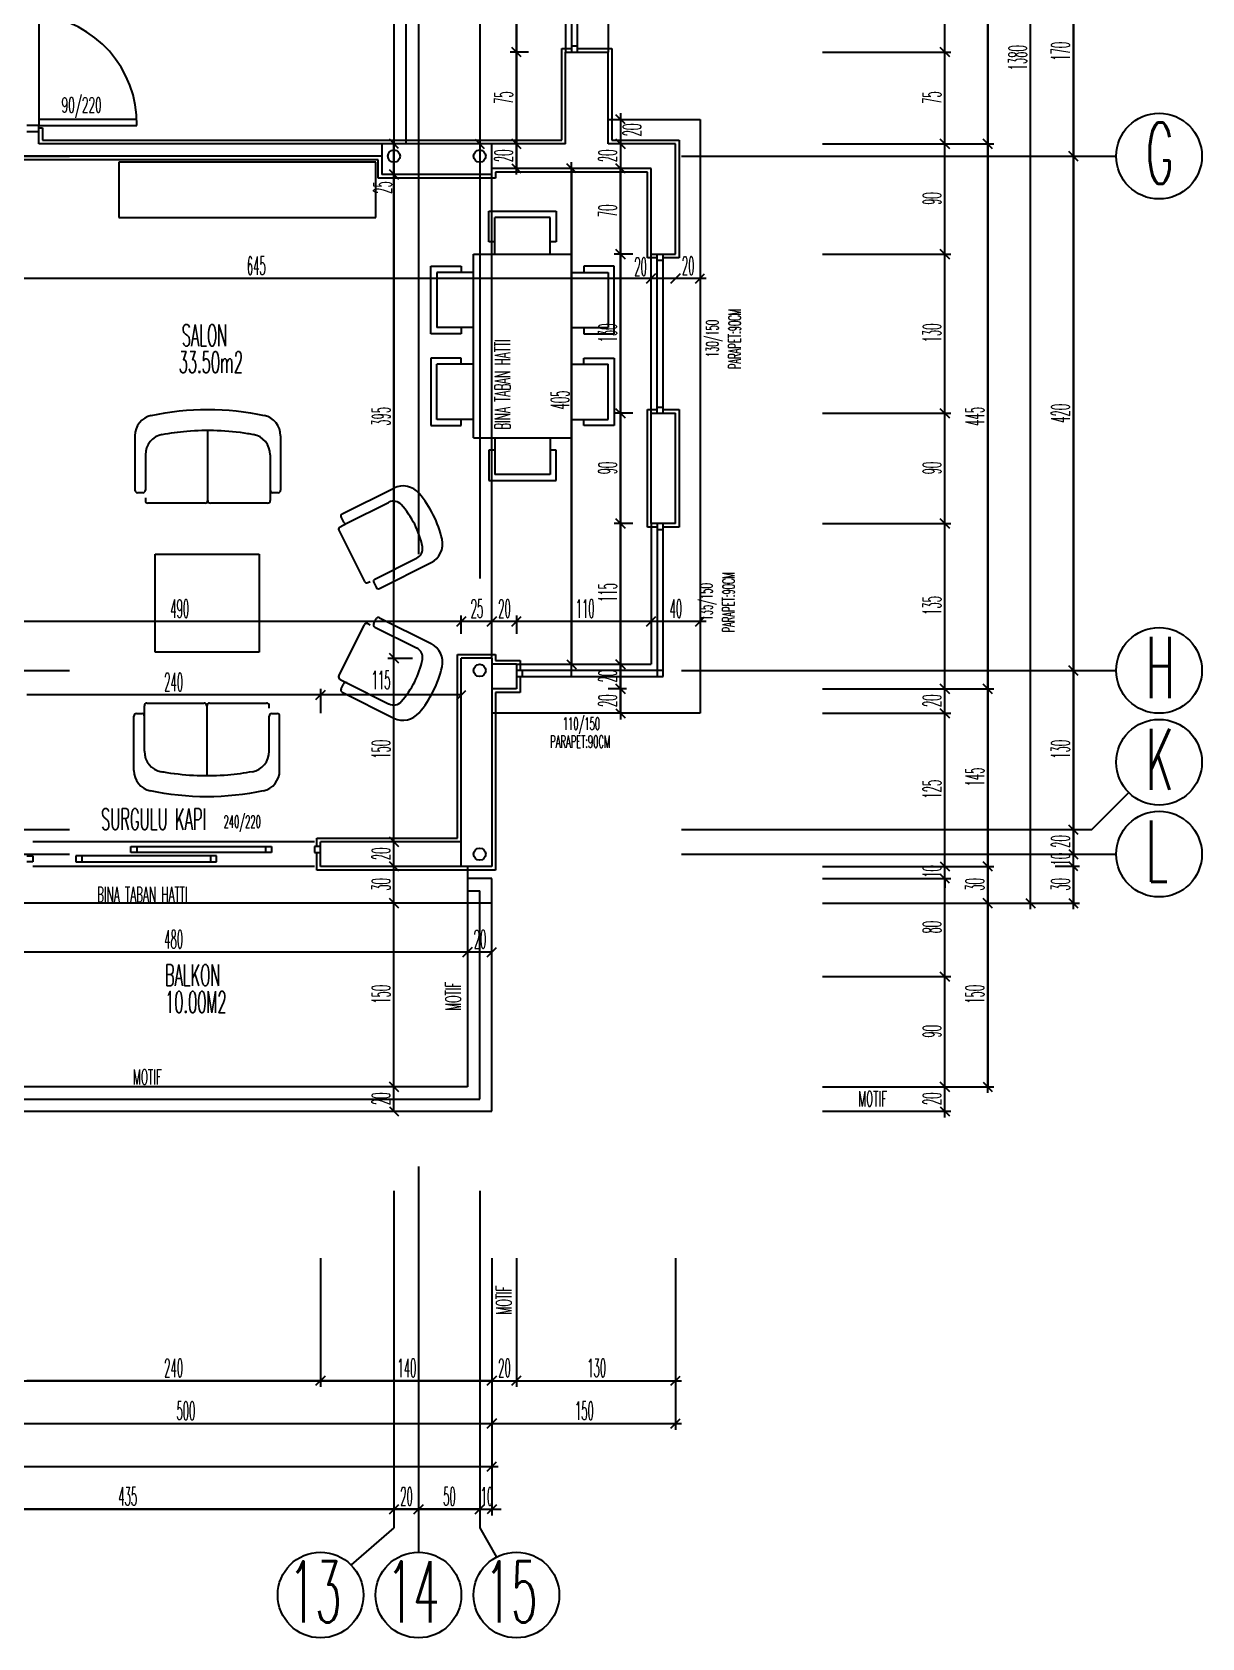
# Model space of a CAD drawing. Extents: x 78 to 306, y -397 to 18.
# Drawn here: x 272.816 to 273.0071, y -396.8536 to -396.5913 of the extents above; entities that cross this region are included whole.
import ezdxf

# ---------------------------------------------------------------- set-up
doc = ezdxf.new("R2010")
doc.units = 0
doc.header["$LTSCALE"] = 0.5
doc.header["$MEASUREMENT"] = 0
doc.linetypes.add('DASHDOT2', pattern=[0.5, 0.25, -0.125, 0, -0.125])
doc.linetypes.add('DOT2', pattern=[0.125, 0, -0.125])
doc.layers.get('0').update_dxf_attribs({"linetype": 'CONTINUOUS'})
for name, color, linetype in [('AKS', 5, 'DASHDOT2'), ('ASHADE', 7, 'CONTINUOUS'), ('DUVAR', 6, 'CONTINUOUS'), ('IZDUSUM', 2, 'DOT2'), ('KAPI', 1, 'CONTINUOUS'), ('KOLON', 4, 'CONTINUOUS'), ('MERDIVEN', 3, 'CONTINUOUS'), ('OLCU', 31, 'CONTINUOUS'), ('SIVA', 7, 'CONTINUOUS'), ('TEFRIS', 11, 'CONTINUOUS')]:
    doc.layers.add(name, color=color, linetype=linetype)
doc.styles.add('ICMEKAN', font='romans.shx', dxfattribs={"width": 0.55, "height": 0.2})
doc.styles.add('OLCU', font='romans.shx', dxfattribs={"width": 0.6, "height": 0.125})
doc.styles.add('OLCUIC', font='ROMANS.SHX', dxfattribs={"width": 0.4, "height": 0.15})

msp = doc.modelspace()

# ---------------------------------------------------------------- linework, layer by layer
at = {"color": 0, "linetype": 'ByBlock'}
for p, q in [((272.895893941935, -396.5953098737721), (272.894393941935, -396.5938098737721)), ((272.894393941935, -396.5938098737721), (272.895893941935, -396.5953098737721)), ((272.964393941935, -396.5938098737721), (272.965893941935, -396.5953098737721)), ((272.965893941935, -396.5953098737721), (272.964393941935, -396.5938098737721)), ((272.912893941935, -396.6063098737721), (272.911393941935, -396.6048098737721)), ((272.875893941935, -396.6103098737721), (272.874393941935, -396.6088098737721)), ((272.888393941935, -396.6088098737721), (272.889893941935, -396.6103098737721)), ((272.895893941935, -396.6103098737721), (272.894393941935, -396.6088098737721)), ((272.894393941935, -396.6088098737721), (272.895893941935, -396.6103098737721)), ((272.912893941935, -396.6103098737721), (272.911393941935, -396.6088098737721)), ((272.911393941935, -396.6088098737721), (272.912893941935, -396.6103098737721)), ((272.964393941935, -396.6088098737721), (272.965893941935, -396.6103098737721)), ((272.965893941935, -396.6103098737721), (272.964393941935, -396.6088098737721)), ((272.9728939419353, -396.6103098737721), (272.9713939419353, -396.6088098737721)), ((272.9713939419353, -396.6088098737721), (272.9728939419353, -396.6103098737721)), ((272.894393941935, -396.6128098737721), (272.895893941935, -396.6143098737721)), ((272.904893941935, -396.6143098737721), (272.903393941935, -396.6128098737721)), ((272.912893941935, -396.6143098737721), (272.911393941935, -396.6128098737721)), ((272.911393941935, -396.6128098737721), (272.912893941935, -396.6143098737721)), ((272.9868939419353, -396.6123098737721), (272.9853939419353, -396.6108098737721)), ((272.9853939419353, -396.6108098737721), (272.9868939419353, -396.6123098737721)), ((272.874393941935, -396.6138098737721), (272.875893941935, -396.6153098737721)), ((272.875893941935, -396.6153098737721), (272.874393941935, -396.6138098737721)), ((272.911393941935, -396.6268098737721), (272.912893941935, -396.6283098737721)), ((272.912893941935, -396.6283098737721), (272.911393941935, -396.6268098737721)), ((272.964393941935, -396.6268098737721), (272.965893941935, -396.6283098737721)), ((272.965893941935, -396.6283098737721), (272.964393941935, -396.6268098737721)), ((272.916393941935, -396.6323098737721), (272.917893941935, -396.6308098737721)), ((272.917893941935, -396.6308098737721), (272.916393941935, -396.6323098737721)), ((272.920393941935, -396.6323098737721), (272.921893941935, -396.6308098737721)), ((272.921893941935, -396.6308098737721), (272.920393941935, -396.6323098737721)), ((272.924393941935, -396.6323098737721), (272.925893941935, -396.6308098737721)), ((272.911393941935, -396.6528098737721), (272.912893941935, -396.6543098737721)), ((272.912893941935, -396.6543098737721), (272.911393941935, -396.6528098737721)), ((272.964393941935, -396.6528098737721), (272.965893941935, -396.6543098737721)), ((272.965893941935, -396.6543098737721), (272.964393941935, -396.6528098737721)), ((272.911393941935, -396.6708098737721), (272.912893941935, -396.6723098737721)), ((272.912893941935, -396.6723098737721), (272.911393941935, -396.6708098737721)), ((272.964393941935, -396.6708098737721), (272.965893941935, -396.6723098737721)), ((272.965893941935, -396.6723098737721), (272.964393941935, -396.6708098737721)), ((272.885393941935, -396.6883098737721), (272.886893941935, -396.6868098737721)), ((272.886893941935, -396.6868098737721), (272.885393941935, -396.6883098737721)), ((272.890393941935, -396.6883098737721), (272.891893941935, -396.6868098737721)), ((272.891893941935, -396.6868098737721), (272.890393941935, -396.6883098737721)), ((272.894393941935, -396.6883098737721), (272.895893941935, -396.6868098737721)), ((272.895893941935, -396.6868098737721), (272.894393941935, -396.6883098737721)), ((272.916393941935, -396.6883098737721), (272.917893941935, -396.6868098737721)), ((272.917893941935, -396.6868098737721), (272.916393941935, -396.6883098737721)), ((272.924393941935, -396.6883098737721), (272.925893941935, -396.6868098737721)), ((272.874393941935, -396.6928098737721), (272.875893941935, -396.6943098737721)), ((272.875893941935, -396.6943098737721), (272.874393941935, -396.6928098737721)), ((272.903393941935, -396.6938098737721), (272.904893941935, -396.6953098737721)), ((272.911393941935, -396.6938098737721), (272.912893941935, -396.6953098737721)), ((272.912893941935, -396.6953098737721), (272.911393941935, -396.6938098737721)), ((272.9868939419353, -396.6963098737721), (272.9853939419353, -396.6948098737721)), ((272.9853939419353, -396.6948098737721), (272.9868939419353, -396.6963098737721)), ((272.862393941935, -396.7003098737721), (272.863893941935, -396.6988098737721)), ((272.863893941935, -396.6988098737721), (272.862393941935, -396.7003098737721)), ((272.885393941935, -396.7003098737721), (272.886893941935, -396.6988098737721)), ((272.911393941935, -396.6978098737721), (272.912893941935, -396.6993098737721)), ((272.912893941935, -396.6993098737721), (272.911393941935, -396.6978098737721)), ((272.964393941935, -396.6978098737721), (272.965893941935, -396.6993098737721)), ((272.965893941935, -396.6993098737721), (272.964393941935, -396.6978098737721)), ((272.9728939419353, -396.6993098737721), (272.9713939419353, -396.6978098737721)), ((272.9713939419353, -396.6978098737721), (272.9728939419353, -396.6993098737721)), ((272.911393941935, -396.7018098737721), (272.912893941935, -396.7033098737721)), ((272.964393941935, -396.7018098737721), (272.965893941935, -396.7033098737721)), ((272.965893941935, -396.7033098737721), (272.964393941935, -396.7018098737721)), ((272.9868939419353, -396.7223098737721), (272.9853939419353, -396.7208098737721)), ((272.9853939419353, -396.7208098737721), (272.9868939419353, -396.7223098737721)), ((272.874393941935, -396.7228098737721), (272.875893941935, -396.7243098737721)), ((272.875893941935, -396.7243098737721), (272.874393941935, -396.7228098737721)), ((272.9853939419353, -396.7248098737721), (272.9868939419353, -396.7263098737721)), ((272.9853939419353, -396.7248098737721), (272.9868939419353, -396.7263098737721)), ((272.874393941935, -396.7268098737721), (272.875893941935, -396.7283098737721)), ((272.875893941935, -396.7283098737721), (272.874393941935, -396.7268098737721)), ((272.964393941935, -396.7268098737721), (272.965893941935, -396.7283098737721)), ((272.9643939419346, -396.7268098737721), (272.9658939419346, -396.7283098737721)), ((272.9728939419353, -396.7283098737721), (272.9713939419353, -396.7268098737721)), ((272.9713939419353, -396.7268098737721), (272.9728939419353, -396.7283098737721)), ((272.9868939419353, -396.7283098737721), (272.9853939419353, -396.7268098737721)), ((272.9868939419353, -396.7283098737721), (272.9853939419353, -396.7268098737721)), ((272.9658939419346, -396.7303098737721), (272.9643939419346, -396.7288098737721)), ((272.9658939419346, -396.7303098737721), (272.9643939419346, -396.7288098737721)), ((272.874393941935, -396.7328098737721), (272.875893941935, -396.7343098737721)), ((272.875893941935, -396.7343098737721), (272.874393941935, -396.7328098737721)), ((272.9728939419353, -396.7343098737721), (272.9713939419353, -396.7328098737721)), ((272.9713939419353, -396.7328098737721), (272.9728939419353, -396.7343098737721)), ((272.9783939419346, -396.7328098737721), (272.9798939419346, -396.7343098737721)), ((272.9853939419353, -396.7328098737721), (272.9868939419353, -396.7343098737721)), ((272.886393941935, -396.7423098737721), (272.887893941935, -396.7408098737721)), ((272.887893941935, -396.7408098737721), (272.886393941935, -396.7423098737721)), ((272.890393941935, -396.7423098737721), (272.891893941935, -396.7408098737721)), ((272.9643939419346, -396.7448098737721), (272.9658939419346, -396.7463098737721)), ((272.9658939419346, -396.7463098737721), (272.9643939419346, -396.7448098737721)), ((272.874393941935, -396.7628098737721), (272.875893941935, -396.7643098737721)), ((272.875893941935, -396.7643098737721), (272.874393941935, -396.7628098737721)), ((272.9643939419346, -396.7628098737721), (272.9658939419346, -396.7643098737721)), ((272.9658939419346, -396.7643098737721), (272.9643939419346, -396.7628098737721)), ((272.9713939419353, -396.7628098737721), (272.9728939419353, -396.7643098737721)), ((272.874393941935, -396.7668098737721), (272.875893941935, -396.7683098737721)), ((272.9643939419346, -396.7668098737721), (272.9658939419346, -396.7683098737721)), ((272.862393941935, -396.8123098737721), (272.863893941935, -396.8108098737721)), ((272.863893941935, -396.8108098737721), (272.862393941935, -396.8123098737721)), ((272.890393941935, -396.8123098737721), (272.891893941935, -396.8108098737721)), ((272.8918939419353, -396.8108098737721), (272.8903939419353, -396.8123098737721)), ((272.8958939419353, -396.8108098737721), (272.8943939419353, -396.8123098737721)), ((272.8943939419353, -396.8123098737721), (272.8958939419353, -396.8108098737721)), ((272.9203939419353, -396.8123098737721), (272.9218939419353, -396.8108098737721)), ((272.8918939419353, -396.8178098737721), (272.8903939419353, -396.8193098737721)), ((272.8903939419353, -396.8193098737721), (272.8918939419353, -396.8178098737721)), ((272.9203939419345, -396.8193098737721), (272.9218939419346, -396.8178098737721)), ((272.8903939419353, -396.8263098737721), (272.8918939419353, -396.8248098737721)), ((272.8743939419354, -396.8333098737721), (272.8758939419353, -396.8318098737721)), ((272.8758939419353, -396.8318098737721), (272.8743939419354, -396.8333098737721)), ((272.8783939419353, -396.8333098737721), (272.8798939419353, -396.8318098737721)), ((272.8798939419353, -396.8318098737721), (272.8783939419353, -396.8333098737721)), ((272.8883939419353, -396.8333098737721), (272.8898939419353, -396.8318098737721)), ((272.8883939419353, -396.8333098737721), (272.8898939419353, -396.8318098737721)), ((272.8918939419353, -396.8318098737721), (272.8903939419353, -396.8333098737721))]:
    msp.add_line(p, q, dxfattribs=at)
at = {"layer": 'AKS'}
for p, q in [((272.8791439419353, -396.3515598737721), (272.8791439419353, -396.8395598737721)), ((272.8751439419353, -396.3555598737721), (272.8751439419353, -396.8355598737721)), ((272.8891439419353, -396.3555598737721), (272.8891439419353, -396.8355598737721)), ((272.6971439419353, -396.6115598737721), (272.9931439419346, -396.6115598737721)), ((272.6971439419353, -396.6955598737721), (272.9931439419346, -396.6955598737721)), ((272.9891439419353, -396.7215598737721), (272.995194194467, -396.7155096212404)), ((272.6971439419353, -396.7215598737721), (272.9891439419353, -396.7215598737721)), ((272.6971439419353, -396.7255598737721), (272.9931439419346, -396.7255598737721)), ((272.8751439419353, -396.8355598737721), (272.8681364952977, -396.8416533056309)), ((272.8891439419353, -396.8355598737721), (272.8918885354979, -396.8403629125065))]:
    msp.add_line(p, q, dxfattribs=at)
at = {"layer": 'ASHADE'}
for centre in [(272.8751439419351, -396.6115598737721), (272.8891439419353, -396.6115598737721), (272.8891439419353, -396.6955598737721), (272.8891439419353, -396.7255598737721)]:
    msp.add_circle(centre, 0.0009999999999999432, dxfattribs=at)
at = {"layer": 'DUVAR'}
for p, q in [((272.9031439419345, -396.6095598737757), (272.9031439419342, -396.5945598737757)), ((272.9031439419329, -396.5945598737757), (272.910143941934, -396.5945598737757)), ((272.910143941934, -396.6095598737757), (272.910143941934, -396.5945598737757)), ((272.8151439419353, -396.6075598737754), (272.8171439419352, -396.6075598737759)), ((272.8171439419352, -396.6095598737759), (272.8171439419352, -396.6075598737759)), ((272.8731439419353, -396.6095598737758), (272.8171439419352, -396.6095598737759)), ((272.9031439419345, -396.6095598737757), (272.8911439419347, -396.6095598737757)), ((272.921143941934, -396.6095598737757), (272.910143941934, -396.6095598737757)), ((272.921143941934, -396.627559873776), (272.921143941934, -396.6095598737757)), ((272.921143941934, -396.627559873776), (272.921143941934, -396.6095598737757)), ((272.8731439419353, -396.611559873776), (272.8001439419353, -396.6115598737758)), ((272.9171439419339, -396.6135598737761), (272.8911439419347, -396.6135598737761)), ((272.9171439419345, -396.627559873776), (272.9171439419339, -396.6135598737761)), ((272.9171439419345, -396.627559873776), (272.9171439419339, -396.6135598737761)), ((272.9171439419364, -396.627559873776), (272.9211439419364, -396.627559873776)), ((272.9171439419364, -396.627559873776), (272.9211439419364, -396.627559873776)), ((272.917143941936, -396.6715598737759), (272.9171439419353, -396.6535598737757)), ((272.9171439419364, -396.6535598737757), (272.9211439419364, -396.6535598737757)), ((272.917143941936, -396.6715598737759), (272.9171439419353, -396.6535598737757)), ((272.9171439419364, -396.6535598737757), (272.9211439419364, -396.6535598737757)), ((272.921143941934, -396.6715598737759), (272.921143941934, -396.6535598737757)), ((272.921143941934, -396.6715598737759), (272.921143941934, -396.6535598737757)), ((272.9211439419358, -396.6715598737759), (272.9171439419364, -396.6715598737759)), ((272.9211439419358, -396.6715598737759), (272.9171439419364, -396.6715598737759)), ((272.8951439419361, -396.6945598737813), (272.8911439419347, -396.6945598737813)), ((272.8951439419361, -396.6945598737813), (272.8951439419361, -396.6985598737809)), ((272.8951439419361, -396.6945598737813), (272.8951439419361, -396.6985598737809)), ((272.8951439419361, -396.6985598737812), (272.8911439419347, -396.6985598737812)), ((272.863143941935, -396.7275598737812), (272.863143941935, -396.7235598737807)), ((272.8861439419383, -396.7235598737808), (272.863143941935, -396.7235598737807)), ((272.8861439419384, -396.7275598737812), (272.863143941935, -396.7275598737812))]:
    msp.add_line(p, q, dxfattribs=at)
at = {"layer": 'IZDUSUM', "ltscale": 0.6}
for p, q in [((272.8771439419345, -396.6095598737721), (272.8771439419349, -396.5545598737721)), ((272.8911439419346, -396.6935598737813), (272.8911439419346, -396.6145598737721)), ((272.8911439419343, -396.7335598737814), (272.7861439419348, -396.7335598737814))]:
    msp.add_line(p, q, dxfattribs=at)
at = {"layer": 'KAPI'}
for p, q in [((272.9031439419338, -396.5645598737757), (272.9031439419338, -396.5945598737757)), ((272.9041439419339, -396.5645598737757), (272.9041439419339, -396.5945598737757)), ((272.9051439419336, -396.5945598737757), (272.9051439419336, -396.5645598737757)), ((272.9101439419338, -396.5645598737757), (272.9101439419338, -396.5945598737757)), ((272.9041439419339, -396.5935598737756), (272.9051439419336, -396.5935598737756)), ((272.8171439419357, -396.6065598737753), (272.8151439419359, -396.6065598737753)), ((272.8331439419358, -396.6055598737752), (272.8171439419357, -396.6055598737752)), ((272.8171439419357, -396.6055598737752), (272.8171439419357, -396.6065598737753)), ((272.8171439419357, -396.6065598737753), (272.8331439419358, -396.6065598737753)), ((272.8171439419357, -396.6075598737751), (272.8171439419357, -396.6065598737753)), ((272.910143941934, -396.6055598737721), (272.925143941935, -396.6055598737721)), ((272.925143941935, -396.6055598737721), (272.925143941935, -396.7025598737721)), ((272.9171439419364, -396.6535598737757), (272.9171439419364, -396.627559873776)), ((272.9171439419364, -396.6535598737757), (272.9171439419364, -396.627559873776)), ((272.9181439419364, -396.6535598737757), (272.9181439419364, -396.627559873776)), ((272.9181439419364, -396.6535598737757), (272.9181439419364, -396.627559873776)), ((272.9181439419364, -396.6285598737761), (272.9191439419365, -396.6285598737761)), ((272.9181439419364, -396.6285598737761), (272.9191439419365, -396.6285598737761)), ((272.9191439419365, -396.6535598737757), (272.9191439419365, -396.627559873776)), ((272.9191439419365, -396.6535598737757), (272.9191439419365, -396.627559873776)), ((272.9181439419364, -396.652559873776), (272.9191439419365, -396.652559873776)), ((272.9181439419364, -396.652559873776), (272.9191439419365, -396.652559873776)), ((272.9171439419364, -396.6715598737756), (272.9171439419367, -396.6945598737813)), ((272.9171439419364, -396.6715598737756), (272.9171439419367, -396.6945598737813)), ((272.9181439419365, -396.6715598737759), (272.9181439419365, -396.6965598737808)), ((272.9181439419365, -396.6715598737759), (272.9181439419365, -396.6965598737808)), ((272.9181439419365, -396.6725598737757), (272.9191439419366, -396.6725598737757)), ((272.9181439419365, -396.6725598737757), (272.9191439419366, -396.6725598737757)), ((272.9191439419366, -396.6965598737808), (272.9191439419366, -396.6715598737759)), ((272.9191439419366, -396.6965598737808), (272.9191439419366, -396.6715598737759)), ((272.8951439419361, -396.6945598737813), (272.9171439419367, -396.6945598737813)), ((272.8951439419361, -396.6945598737813), (272.9171439419367, -396.6945598737813)), ((272.9191439419366, -396.6955598737811), (272.8951439419364, -396.6955598737811)), ((272.9191439419366, -396.6955598737811), (272.8951439419364, -396.6955598737811)), ((272.8951439419364, -396.6965598737808), (272.9191439419366, -396.6965598737808)), ((272.8951439419364, -396.6965598737808), (272.9191439419366, -396.6965598737808)), ((272.8961439419364, -396.6965598737808), (272.8961439419364, -396.6955598737811)), ((272.8961439419364, -396.6965598737808), (272.8961439419364, -396.6955598737811)), ((272.925143941935, -396.7025598737721), (272.891143941935, -396.7025598737721)), ((272.8151439419351, -396.7258098737817), (272.8161439419351, -396.7258098737817)), ((272.862143941935, -396.7235598737813), (272.8161439419351, -396.7235598737813)), ((272.8161439419351, -396.7258098737817), (272.8161439419351, -396.7268098737817)), ((272.823143941935, -396.7258098737817), (272.823143941935, -396.7268098737817)), ((272.8461439419351, -396.7258098737817), (272.823143941935, -396.7258098737817)), ((272.824143941935, -396.7258098737817), (272.824143941935, -396.7268098737817)), ((272.8321439419351, -396.7253098737815), (272.8321439419351, -396.7243098737814)), ((272.8321439419351, -396.7243098737814), (272.8551439419352, -396.7243098737814)), ((272.8551439419352, -396.7253098737815), (272.8321439419351, -396.7253098737815)), ((272.8331439419351, -396.7243098737814), (272.8331439419351, -396.7253098737815)), ((272.845143941935, -396.7258098737817), (272.845143941935, -396.7268098737817)), ((272.8461439419351, -396.7268098737817), (272.8461439419351, -396.7258098737817)), ((272.8541439419351, -396.7243098737814), (272.8541439419351, -396.7253098737815)), ((272.8551439419352, -396.7243098737814), (272.8551439419352, -396.7253098737815)), ((272.863143941935, -396.7243098737814), (272.862143941935, -396.7243098737814)), ((272.862143941935, -396.7243098737814), (272.862143941935, -396.7253098737815)), ((272.862143941935, -396.7253098737815), (272.863143941935, -396.7253098737815)), ((272.8161439419351, -396.7268098737817), (272.8151439419351, -396.7268098737817)), ((272.862143941935, -396.7275598737812), (272.8161439419351, -396.7275598737812)), ((272.823143941935, -396.7268098737817), (272.8461439419351, -396.7268098737817)), ((272.887143941934, -396.7275598737812), (272.887143941934, -396.7635598737864)), ((272.8871439419346, -396.7635598737864), (272.790143941935, -396.7635598737864))]:
    msp.add_line(p, q, dxfattribs=at)
at = {"layer": 'KAPI', "ltscale": 1.4}
msp.add_line((272.817143941935, -396.5885598737721), (272.817143941935, -396.6055598737721), dxfattribs=at)
at = {"layer": 'KAPI'}
msp.add_arc((272.8153323190387, -396.6062813163504), 0.01781380095500225, 359.1040196675771, 84.16305900557327, dxfattribs=at)
at = {"layer": 'KOLON'}
for p, q in [((272.8911439419353, -396.6095598737721), (272.8731439419353, -396.6095598737721)), ((272.8731439419353, -396.6095598737721), (272.8731439419353, -396.6145598737721)), ((272.8911439419353, -396.6145598737721), (272.8911439419353, -396.6095598737721)), ((272.8911439419353, -396.6145598737721), (272.8731439419353, -396.6145598737721)), ((272.8861439419384, -396.7275598737772), (272.8861439419373, -396.6935598737813)), ((272.8911439419353, -396.6935598737772), (272.8861439419353, -396.6935598737772)), ((272.8911439419353, -396.6935598737772), (272.8911439419353, -396.7275598737772)), ((272.8911439419353, -396.7275598737772), (272.8861439419384, -396.7275598737772))]:
    msp.add_line(p, q, dxfattribs=at)
at = {"layer": 'MERDIVEN', "ltscale": 1.4}
for p, q in [((272.891143941935, -396.7295598737721), (272.887143941935, -396.7295598737721)), ((272.887143941935, -396.7295598737721), (272.887143941935, -396.7315598737721)), ((272.887143941935, -396.7315598737721), (272.889143941935, -396.7315598737721))]:
    msp.add_line(p, q, dxfattribs=at)
at = {"layer": 'MERDIVEN', "linetype": 'ByBlock'}
for p, q in [((272.8911439419343, -396.7675598737864), (272.8911439419337, -396.7295598737721)), ((272.8891439419339, -396.7655598737863), (272.8891439419333, -396.7315598737721))]:
    msp.add_line(p, q, dxfattribs=at)
at = {"layer": 'MERDIVEN'}
for p, q in [((272.7861439419351, -396.7675598737864), (272.8911439419348, -396.7675598737864)), ((272.7881439419355, -396.7655598737865), (272.8891439419345, -396.7655598737863))]:
    msp.add_line(p, q, dxfattribs=at)
at = {"layer": 'OLCU', "ltscale": 1.4}
for p, q in [((272.9651439419346, -396.7685598737864), (272.9651439419346, -396.4225598737721)), ((272.9721439419346, -396.7645598737721), (272.9721439419346, -396.4265598737721)), ((272.9791439419346, -396.7345598737721), (272.9791439419346, -396.4565598737721)), ((272.9791439419346, -396.7335598737721), (272.9791439419346, -396.4575598737721)), ((272.9861439419346, -396.7345598737721), (272.9861439419346, -396.4565598737721)), ((272.9721439419353, -396.4715598737721), (272.9721439419353, -396.6095598737721)), ((272.889143941935, -396.4995598737721), (272.889143941935, -396.6105598737721)), ((272.895143941935, -396.6145598737721), (272.895143941935, -396.4985598737721)), ((272.889143941935, -396.5515598737721), (272.889143941935, -396.6095598737721)), ((272.895143941935, -396.5645598737721), (272.895143941935, -396.5945598737721)), ((272.965143941935, -396.5945598737721), (272.965143941935, -396.5645598737721)), ((272.9861439419353, -396.5775598737721), (272.9861439419353, -396.6115598737721)), ((272.897143941935, -396.5945598737721), (272.894143941935, -396.5945598737721)), ((272.895143941935, -396.5945598737721), (272.895143941935, -396.6095598737721)), ((272.9451439419347, -396.5945598737721), (272.9661439419347, -396.5945598737721)), ((272.965143941935, -396.6095598737721), (272.965143941935, -396.5945598737721)), ((272.912143941935, -396.6045598737721), (272.912143941935, -396.7035598737721)), ((272.912143941935, -396.6055598737721), (272.912143941935, -396.6095598737721)), ((272.875143941935, -396.6145598737721), (272.875143941935, -396.6095598737721)), ((272.895143941935, -396.6095598737721), (272.895143941935, -396.6135598737721)), ((272.912143941935, -396.6095598737721), (272.912143941935, -396.6135598737721)), ((272.9451439419353, -396.6095598737721), (272.9731439419353, -396.6095598737721)), ((272.965143941935, -396.6275598737721), (272.965143941935, -396.6095598737721)), ((272.9721439419353, -396.6095598737721), (272.9721439419353, -396.6985598737721)), ((272.904143941935, -396.6965598737721), (272.904143941935, -396.6125598737721)), ((272.9861439419353, -396.6115598737721), (272.9861439419353, -396.6955598737721)), ((272.875143941935, -396.6935598737721), (272.875143941935, -396.6145598737721)), ((272.904143941935, -396.6135598737721), (272.904143941935, -396.6945598737721)), ((272.912143941935, -396.6275598737721), (272.912143941935, -396.6135598737721)), ((272.914143941935, -396.6275598737721), (272.911143941935, -396.6275598737721)), ((272.912143941935, -396.6535598737721), (272.912143941935, -396.6275598737721)), ((272.9451439419347, -396.6275598737721), (272.9661439419347, -396.6275598737721)), ((272.965143941935, -396.6535598737721), (272.965143941935, -396.6275598737721)), ((272.926143941935, -396.6315598737721), (272.697143941935, -396.6315598737721)), ((272.917143941935, -396.6315598737721), (272.788143941935, -396.6315598737721)), ((272.921143941935, -396.6315598737721), (272.917143941935, -396.6315598737721)), ((272.925143941935, -396.6315598737721), (272.921143941935, -396.6315598737721)), ((272.914143941935, -396.6535598737721), (272.911143941935, -396.6535598737721)), ((272.912143941935, -396.6715598737721), (272.912143941935, -396.6535598737721)), ((272.9451439419347, -396.6535598737721), (272.9661439419347, -396.6535598737721)), ((272.965143941935, -396.6715598737721), (272.965143941935, -396.6535598737721)), ((272.914143941935, -396.6715598737721), (272.911143941935, -396.6715598737721)), ((272.912143941935, -396.6945598737721), (272.912143941935, -396.6715598737721)), ((272.9451439419347, -396.6715598737721), (272.9661439419347, -396.6715598737721)), ((272.965143941935, -396.6985598737721), (272.965143941935, -396.6715598737721)), ((272.886143941935, -396.6895598737721), (272.886143941935, -396.6865598737721)), ((272.891143941935, -396.6895598737721), (272.891143941935, -396.6865598737721)), ((272.895143941935, -396.6865598737721), (272.895143941935, -396.6895598737721)), ((272.926143941935, -396.6875598737721), (272.697143941935, -396.6875598737721)), ((272.886143941935, -396.6875598737721), (272.788143941935, -396.6875598737721)), ((272.891143941935, -396.6875598737721), (272.886143941935, -396.6875598737721)), ((272.895143941935, -396.6875598737721), (272.891143941935, -396.6875598737721)), ((272.917143941935, -396.6875598737721), (272.895143941935, -396.6875598737721)), ((272.925143941935, -396.6875598737721), (272.917143941935, -396.6875598737721)), ((272.874143941935, -396.6935598737721), (272.878143941935, -396.6935598737721)), ((272.875143941935, -396.7235598737721), (272.875143941935, -396.6935598737721)), ((272.912143941935, -396.6985598737721), (272.912143941935, -396.6945598737721)), ((272.9861439419353, -396.6955598737721), (272.9861439419353, -396.7215598737721)), ((272.863143941935, -396.6995598737721), (272.815143941935, -396.6995598737721)), ((272.863143941935, -396.6985598737721), (272.863143941935, -396.7025598737721)), ((272.886143941935, -396.6995598737721), (272.863143941935, -396.6995598737721)), ((272.913143941935, -396.6985598737721), (272.910143941935, -396.6985598737721)), ((272.912143941935, -396.7025598737721), (272.912143941935, -396.6985598737721)), ((272.9451439419353, -396.6985598737721), (272.9731439419353, -396.6985598737721)), ((272.965143941935, -396.7025598737721), (272.965143941935, -396.6985598737721)), ((272.9721439419353, -396.6985598737721), (272.9721439419353, -396.7275598737721)), ((272.9451439419347, -396.7025598737721), (272.9661439419347, -396.7025598737721)), ((272.965143941935, -396.7275598737721), (272.965143941935, -396.7025598737721)), ((272.9861439419353, -396.7215598737721), (272.9861439419353, -396.7255598737721)), ((272.875143941935, -396.7275598737721), (272.875143941935, -396.7235598737721)), ((272.9651439419346, -396.7275598737721), (272.9651439419346, -396.7260598737721)), ((272.9861439419353, -396.7255598737721), (272.9861439419353, -396.7240598737721)), ((272.875143941935, -396.7335598737721), (272.875143941935, -396.7275598737721)), ((272.9451439419353, -396.7275598737721), (272.9731439419353, -396.7275598737721)), ((272.9721439419353, -396.7275598737721), (272.9721439419353, -396.7335598737721)), ((272.9871439419353, -396.7275598737721), (272.9831439419353, -396.7275598737721)), ((272.9861439419353, -396.7275598737721), (272.9861439419353, -396.7335598737721)), ((272.9861439419353, -396.7275598737721), (272.9861439419353, -396.7290598737721)), ((272.9451439419353, -396.7295598737721), (272.9661439419353, -396.7295598737721)), ((272.9651439419346, -396.7295598737721), (272.9651439419346, -396.7310598737721)), ((272.9651439419346, -396.7455598737721), (272.9651439419346, -396.7295598737721)), ((272.875143941935, -396.7635598737721), (272.875143941935, -396.7335598737721)), ((272.9451439419353, -396.7335598737721), (272.9871439419353, -396.7335598737721)), ((272.9721439419353, -396.7335598737721), (272.9721439419353, -396.7635598737721)), ((272.887143941935, -396.7415598737721), (272.791143941935, -396.7415598737721)), ((272.891143941935, -396.7415598737721), (272.887143941935, -396.7415598737721)), ((272.9451439419353, -396.7455598737721), (272.9661439419353, -396.7455598737721)), ((272.9651439419346, -396.7635598737721), (272.9651439419346, -396.7455598737721)), ((272.875143941935, -396.7675598737721), (272.875143941935, -396.7635598737721)), ((272.9451439419353, -396.7635598737721), (272.9731439419353, -396.7635598737721)), ((272.9651439419346, -396.7675598737721), (272.9651439419346, -396.7635598737721)), ((272.9451439419353, -396.7675598737721), (272.9661439419353, -396.7675598737721)), ((272.8631439419347, -396.7915598737721), (272.8631439419347, -396.8125598737721)), ((272.8911439419353, -396.7915598737721), (272.8911439419353, -396.8335598737721)), ((272.8951439419353, -396.7915598737721), (272.8951439419353, -396.8125598737721)), ((272.9211439419346, -396.7915598737721), (272.9211439419346, -396.8195598737721)), ((272.6971439419353, -396.8115598737721), (272.9221439419353, -396.8115598737721)), ((272.863143941935, -396.8115598737721), (272.815143941935, -396.8115598737721)), ((272.891143941935, -396.8115598737721), (272.863143941935, -396.8115598737721)), ((272.8911439419353, -396.8115598737721), (272.8951439419353, -396.8115598737721)), ((272.8951439419353, -396.8115598737721), (272.9211439419353, -396.8115598737721)), ((272.6971439419353, -396.8185598737721), (272.9221439419353, -396.8185598737721)), ((272.7911439419346, -396.8185598737721), (272.8911439419353, -396.8185598737721)), ((272.8911439419353, -396.8185598737721), (272.9211439419346, -396.8185598737721)), ((272.5031439419353, -396.8255598737721), (272.8911439419353, -396.8255598737721)), ((272.6971439419353, -396.8255598737721), (272.8921439419353, -396.8255598737721)), ((272.6971439419353, -396.8325598737721), (272.8921439419353, -396.8325598737721)), ((272.8751439419353, -396.8325598737721), (272.7881439419353, -396.8325598737721)), ((272.8791439419353, -396.8325598737721), (272.8751439419353, -396.8325598737721)), ((272.8891439419353, -396.8325598737721), (272.8791439419353, -396.8325598737721)), ((272.8891439419353, -396.8325598737721), (272.8876439419353, -396.8325598737721)), ((272.8911439419353, -396.8325598737721), (272.8926439419353, -396.8325598737721))]:
    msp.add_line(p, q, dxfattribs=at)
at = {"layer": 'SIVA', "ltscale": 1.4}
for p, q in [((272.9025439419345, -396.6089598737755), (272.9025439419342, -396.5939598737757)), ((272.9025439419342, -396.5939598737757), (272.9041439419339, -396.5939598737757)), ((272.9051439419336, -396.5939598737757), (272.910743941934, -396.5939598737757)), ((272.910743941934, -396.5939598737757), (272.910743941934, -396.6089598737757)), ((272.8171439419357, -396.6069598737759), (272.8177439419351, -396.6069598737761)), ((272.8177439419351, -396.6069598737761), (272.8177439419351, -396.6089598737759)), ((272.8177439419351, -396.6089598737759), (272.8731439419353, -396.6089598737758)), ((272.8731439419353, -396.6089598737758), (272.8911439419352, -396.6089598737721)), ((272.8911439419352, -396.6089598737721), (272.9025439419345, -396.6089598737755)), ((272.910743941934, -396.6089598737757), (272.921743941934, -396.6089598737756)), ((272.921743941934, -396.6089598737756), (272.921743941934, -396.628159873776)), ((272.8725439419353, -396.612159873776), (272.8007439419353, -396.6121598737759)), ((272.8725439419353, -396.6151598737721), (272.8725439419353, -396.612159873776)), ((272.8917439419353, -396.6151598737721), (272.8725439419353, -396.6151598737721)), ((272.9165439419339, -396.6141598737761), (272.8917439419353, -396.614159873776)), ((272.8917439419353, -396.614159873776), (272.8917439419353, -396.6151598737721)), ((272.9165439419344, -396.628159873776), (272.9165439419339, -396.6141598737761)), ((272.9181439419364, -396.628159873776), (272.9165439419344, -396.628159873776)), ((272.921743941934, -396.628159873776), (272.9191439419365, -396.628159873776)), ((272.916543941936, -396.6721598737759), (272.9165439419352, -396.6529598737757)), ((272.9165439419352, -396.6529598737757), (272.9181439419364, -396.6529598737757)), ((272.9191439419365, -396.6529598737757), (272.921743941934, -396.6529598737757)), ((272.921743941934, -396.6529598737757), (272.921743941934, -396.6721598737759)), ((272.9181439419365, -396.6721598737759), (272.916543941936, -396.6721598737759)), ((272.921743941934, -396.6721598737759), (272.9191439419366, -396.6721598737759)), ((272.8855439419382, -396.7229598737808), (272.8855439419373, -396.6929598737772)), ((272.8855439419373, -396.6929598737772), (272.8917439419353, -396.6929598737772)), ((272.8917439419353, -396.6929598737772), (272.8917439419353, -396.6939598737813)), ((272.8917439419353, -396.6939598737813), (272.8957439419361, -396.6939598737813)), ((272.8957439419361, -396.6939598737813), (272.8957439419361, -396.6955598737811)), ((272.8957439419361, -396.6965598737808), (272.8957439419361, -396.6991598737812)), ((272.8957439419361, -396.6991598737812), (272.8917439419353, -396.6991598737812)), ((272.8917439419353, -396.6991598737812), (272.8917439419353, -396.7281598737772)), ((272.862543941935, -396.7243098737814), (272.862543941935, -396.7229598737807)), ((272.862543941935, -396.7229598737807), (272.8855439419382, -396.7229598737808)), ((272.862543941935, -396.7281598737814), (272.862543941935, -396.7253098737815)), ((272.8861439419384, -396.7281598737772), (272.862543941935, -396.7281598737814)), ((272.8917439419353, -396.7281598737772), (272.8861439419384, -396.7281598737772))]:
    msp.add_line(p, q, dxfattribs=at)
at = {"layer": 'TEFRIS'}
for p, q in [((272.8301737502874, -396.6125598737719), (272.8301737502874, -396.6215598737719)), ((272.8721737502872, -396.6125598737719), (272.8301737502874, -396.6125598737719)), ((272.8721737502872, -396.6215598737719), (272.8721737502872, -396.6125598737719)), ((272.8906439419362, -396.6205598737781), (272.9016439419365, -396.6205598737781)), ((272.8906439419362, -396.6255598737781), (272.8906439419362, -396.6205598737781)), ((272.9016439419365, -396.6205598737781), (272.9016439419365, -396.6255598737781)), ((272.8301737502874, -396.6215598737719), (272.8721737502872, -396.6215598737719)), ((272.9006439419364, -396.6215598737782), (272.8916439419362, -396.6215598737782)), ((272.8916439419362, -396.6275598737782), (272.8916439419362, -396.6215598737782)), ((272.9006439419364, -396.6275598737782), (272.9006439419364, -396.6215598737782)), ((272.8916439419362, -396.6255598737781), (272.8906439419362, -396.6255598737781)), ((272.9016439419365, -396.6255598737781), (272.9006439419364, -396.6255598737781)), ((272.888143941937, -396.6575598737786), (272.888143941937, -396.6275598737782)), ((272.888143941937, -396.6275598737782), (272.9041439419368, -396.6275598737782)), ((272.9041439419368, -396.6575598737786), (272.9041439419368, -396.6275598737782)), ((272.8811439419369, -396.6295598737781), (272.8861439419369, -396.6295598737781)), ((272.8811439419369, -396.6405598737784), (272.8811439419369, -396.6295598737781)), ((272.888143941937, -396.6305598737781), (272.882143941937, -396.6305598737781)), ((272.882143941937, -396.6305598737781), (272.882143941937, -396.6395598737784)), ((272.8861439419369, -396.6295598737781), (272.8861439419369, -396.6305598737781)), ((272.9041439419368, -396.6305598737781), (272.9101439419368, -396.6305598737781)), ((272.9061439419369, -396.6295598737781), (272.9061439419369, -396.6305598737781)), ((272.9111439419369, -396.6295598737781), (272.9061439419369, -396.6295598737781)), ((272.9101439419368, -396.6305598737781), (272.9101439419368, -396.6395598737784)), ((272.9111439419369, -396.6405598737784), (272.9111439419369, -396.6295598737781)), ((272.8861439419369, -396.6405598737784), (272.8811439419369, -396.6405598737784)), ((272.888143941937, -396.6395598737784), (272.882143941937, -396.6395598737784)), ((272.8861439419369, -396.6395598737784), (272.8861439419369, -396.6405598737784)), ((272.9041439419368, -396.6395598737784), (272.9101439419368, -396.6395598737784)), ((272.9061439419369, -396.6395598737784), (272.9061439419369, -396.6405598737784)), ((272.9061439419369, -396.6405598737784), (272.9111439419369, -396.6405598737784)), ((272.8861439419369, -396.6445598737783), (272.8811439419369, -396.6445598737783)), ((272.8811439419369, -396.6445598737783), (272.8811439419369, -396.6555598737784)), ((272.8861439419369, -396.6455598737784), (272.8861439419369, -396.6445598737783)), ((272.9061439419369, -396.6455598737784), (272.9061439419369, -396.6445598737783)), ((272.9061439419369, -396.6445598737783), (272.9111439419369, -396.6445598737783)), ((272.9111439419369, -396.6445598737783), (272.9111439419369, -396.6555598737784)), ((272.888143941937, -396.6455598737784), (272.882143941937, -396.6455598737784)), ((272.882143941937, -396.6545598737787), (272.882143941937, -396.6455598737784)), ((272.9041439419368, -396.6455598737784), (272.9101439419368, -396.6455598737784)), ((272.9101439419368, -396.6545598737787), (272.9101439419368, -396.6455598737784)), ((272.888143941937, -396.6545598737787), (272.882143941937, -396.6545598737787)), ((272.8861439419369, -396.6555598737784), (272.8861439419369, -396.6545598737787)), ((272.9041439419368, -396.6545598737787), (272.9101439419368, -396.6545598737787)), ((272.9061439419369, -396.6555598737784), (272.9061439419369, -396.6545598737787)), ((272.8328224463149, -396.6572298752939), (272.8328224463149, -396.6661032537817)), ((272.8447224532544, -396.667803260721), (272.8447226406194, -396.6563283136837)), ((272.8566224463149, -396.6572298752939), (272.8566224463149, -396.6661032537817)), ((272.8811439419369, -396.6555598737784), (272.8861439419369, -396.6555598737784)), ((272.888143941937, -396.6575598737786), (272.9041439419368, -396.6575598737786)), ((272.8916439419351, -396.6575598737777), (272.8916439419348, -396.6635598737778)), ((272.9006439419353, -396.6575598737783), (272.900643941935, -396.6635598737784)), ((272.9111439419369, -396.6555598737784), (272.9061439419369, -396.6555598737784)), ((272.834522446315, -396.6603535940412), (272.834522446315, -396.6661032537817)), ((272.8549224463151, -396.660353594556), (272.8549224463151, -396.6661032537817)), ((272.890643941935, -396.6595598737778), (272.8906439419344, -396.6645598737778)), ((272.8916439419351, -396.6595598737778), (272.890643941935, -396.6595598737778)), ((272.9016439419353, -396.6595598737784), (272.9006439419353, -396.6595598737784)), ((272.9016439419348, -396.6645598737784), (272.9016439419353, -396.6595598737784)), ((272.8906439419344, -396.6645598737778), (272.9016439419348, -396.6645598737784)), ((272.900643941935, -396.6635598737784), (272.8916439419348, -396.6635598737778)), ((272.8340974463149, -396.6665282537815), (272.833247446315, -396.6665282537815)), ((272.834522446315, -396.6673782537817), (272.834522446315, -396.6678032537815)), ((272.8442974532543, -396.6682282537816), (272.8349474463151, -396.6682282537816)), ((272.843872446315, -396.6682282399026), (272.843872446315, -396.6682282537816)), ((272.854497446315, -396.6682282537816), (272.8451474532545, -396.6682282537816)), ((272.8549224463151, -396.6661032537817), (272.8549224463151, -396.6678032537815)), ((272.8561974463151, -396.6665282537815), (272.8553474463149, -396.6665282537815)), ((272.866695265102, -396.6700048500553), (272.8751246060593, -396.6657901795768)), ((272.8674555282142, -396.6715253762799), (272.8742688913593, -396.6681186947076)), ((272.8742688913593, -396.6681186947076), (272.8743151353677, -396.6680955727032)), ((272.8665051993238, -396.6705750473895), (272.8668853308801, -396.6713353105021)), ((272.8661423069101, -396.6726571513774), (272.870323754028, -396.6810200456132)), ((272.8663323726882, -396.672086954043), (272.8674555282142, -396.6715253762799)), ((272.8361439419397, -396.6925598737726), (272.8361439419397, -396.6765598737723)), ((272.8361439419397, -396.6765598737723), (272.8531439419398, -396.6765598737723)), ((272.8531439419398, -396.6765598737723), (272.8531439419398, -396.6925598737726)), ((272.8720171068884, -396.6806485336283), (272.8788304700335, -396.6772418520559)), ((272.8727773700007, -396.682169059853), (272.8812067109578, -396.6779543893744)), ((272.8788304700335, -396.6772418520559), (272.8788767140419, -396.6772187300516)), ((272.8708939513624, -396.6812101113914), (272.8712568437761, -396.6810286651843)), ((272.8718270411103, -396.6812187309625), (272.8722071726663, -396.6819789940748)), ((272.8661423069101, -396.6964625961678), (272.870323754028, -396.6880997019321)), ((272.8708939513624, -396.6879096361539), (272.8712568437761, -396.6880910823609)), ((272.8718270411103, -396.6879010165831), (272.8722071726663, -396.6871407534707)), ((272.8720171068884, -396.6884712139172), (272.8788304700335, -396.6918778954896)), ((272.8727773700007, -396.6869506876926), (272.8812067109578, -396.6911653581711)), ((272.8788304700335, -396.6918778954896), (272.8788767140419, -396.6919010174936)), ((272.8531439419398, -396.6925598737726), (272.8361439419397, -396.6925598737726)), ((272.8663323726882, -396.6970327935023), (272.8674555282142, -396.6975943712656)), ((272.8665051993238, -396.6985447001557), (272.8668853308801, -396.6977844370434)), ((272.866695265102, -396.6991148974899), (272.8751246060593, -396.7033295679685)), ((272.8674555282142, -396.6975943712656), (272.8742688913593, -396.7010010528379)), ((272.8343654375641, -396.7030164937642), (272.8343654375641, -396.7013164937643)), ((272.8347904375643, -396.7008914937642), (272.8441404306247, -396.7008914937642)), ((272.8445654306249, -396.7013164868248), (272.8445652432599, -396.7127914338621)), ((272.8449904306249, -396.7008914937642), (272.8543404375641, -396.7008914937642)), ((272.8454154375643, -396.7008915076432), (272.8454154375643, -396.7008914937642)), ((272.8547654375643, -396.7017414937641), (272.8547654375643, -396.7013164937643)), ((272.8742688913593, -396.7010010528379), (272.8743151353677, -396.701024174842)), ((272.8326654375643, -396.7118898722519), (272.8326654375643, -396.7030164937642)), ((272.8330904375641, -396.7025914937643), (272.8339404375644, -396.7025914937643)), ((272.8343654375641, -396.7087661529898), (272.8343654375641, -396.7030164937642)), ((272.8547654375643, -396.7087661535047), (272.8547654375643, -396.7030164937642)), ((272.8551904375644, -396.7025914937643), (272.8560404375643, -396.7025914937643)), ((272.8564654375644, -396.7118898722519), (272.8564654375644, -396.7030164937642))]:
    msp.add_line(p, q, dxfattribs=at)
for centre in [(273.0001439419353, -396.6115598737721), (273.0001439419353, -396.6955598737721), (273.0001439419353, -396.7105598737721), (273.0001439419353, -396.7255598737721), (272.8631439419353, -396.8465598737721), (272.8791439419353, -396.8465598737721), (272.8951439419353, -396.8465598737721)]:
    msp.add_circle(centre, 0.006999999999999999, dxfattribs=at)
for centre, radius, start, end in [((272.8362224463148, -396.6572298752939), 0.0034, 102.320217414795, 180), ((272.8532224463149, -396.6572298752939), 0.0034, 0, 77.67978258520498), ((272.837922446315, -396.6603535940412), 0.0034, 100.654923778133, 180), ((272.8515224463151, -396.660353594556), 0.0034, 0, 79.33859524219835), ((272.876645132284, -396.668831232026), 0.0034, 40.0649236088191, 116.5650511771508), ((272.833247446315, -396.6661032537817), 0.000425, 180, 270), ((272.8340974463149, -396.6661032537817), 0.000425, 270, 0), ((272.8349474463151, -396.6678032537815), 0.000425, 180, 270), ((272.8442974532543, -396.6678032537815), 0.000425, 270, 359.9990644641347), ((272.8451474532545, -396.6678032537815), 0.000425, 179.9990644641347, 270), ((272.854497446315, -396.6678032537815), 0.000425, 270, 0), ((272.8553474463149, -396.6661032537817), 0.000425, 180, 270), ((272.8561974463151, -396.6661032537817), 0.000425, 270, 0), ((272.8750753984803, -396.6696160989279), 0.0017, 41.8899242149057, 116.5650511771508), ((272.8654986391958, -396.6782057941318), 0.0179645708089645, 13.06517874570795, 40.0649236088191), ((272.8668853308804, -396.6703849816111), 0.000425, 116.5650511771508, 206.5650511771508), ((272.8654986391958, -396.6782057941318), 0.0145645708089645, 11.24017813999114, 41.8899242149057), ((272.8665224384664, -396.672467085599), 0.000425, 116.5650511771508, 206.5650511771508), ((272.8672654624364, -396.6711452447237), 0.000425, 206.5650511771508, 296.5650511771508), ((272.8781164509296, -396.6756982038267), 0.0017, 296.5650511771508, 11.24017813999114), ((272.8796861847335, -396.6749133369246), 0.0034, 296.5650511771508, 13.06517874570795), ((272.8707038855843, -396.6808299798348), 0.000425, 206.5650511771508, 296.5650511771508), ((272.8722071726666, -396.681028665184), 0.000425, 116.5650511771508, 206.5650511771508), ((272.8725873042229, -396.6817889282964), 0.000425, 206.5650511771508, 296.5650511771508), ((272.8707038855843, -396.6882897677105), 0.000425, 63.43494882284919, 153.4349488228492), ((272.8722071726666, -396.6880910823612), 0.000425, 153.4349488228492, 243.4349488228492), ((272.8725873042229, -396.6873308192492), 0.000425, 63.43494882284919, 153.4349488228492), ((272.8781164509296, -396.6934215437188), 0.0017, 348.7598218600089, 63.43494882284919), ((272.8796861847335, -396.6942064106207), 0.0034, 346.934821254292, 63.43494882284919), ((272.8654986391958, -396.6909139534137), 0.0145645708089645, 318.1100757850943, 348.7598218600089), ((272.8665224384664, -396.6966526619462), 0.000425, 153.4349488228492, 243.4349488228492), ((272.8654986391958, -396.6909139534137), 0.0179645708089645, 319.9350763911809, 346.934821254292), ((272.8668853308804, -396.6987347659342), 0.000425, 153.4349488228492, 243.4349488228492), ((272.8672654624364, -396.6979745028216), 0.000425, 63.43494882284919, 153.4349488228492), ((272.8347904375648, -396.7013164937643), 0.000425, 90, 180), ((272.8441404306253, -396.7013164937643), 0.000425, 359.9990644641347, 90), ((272.8449904306255, -396.7013164937643), 0.000425, 90, 179.9990644641347), ((272.8543404375648, -396.7013164937643), 0.000425, 0, 90), ((272.8750753984803, -396.6995036486177), 0.0017, 243.4349488228492, 318.1100757850943), ((272.876645132284, -396.7002885155194), 0.0034, 243.4349488228492, 319.9350763911809), ((272.8330904375647, -396.7030164937642), 0.000425, 90, 180), ((272.8339404375649, -396.7030164937642), 0.000425, 0, 90), ((272.8551904375649, -396.7030164937642), 0.000425, 90, 180), ((272.8560404375648, -396.7030164937642), 0.000425, 0, 90), ((272.8377654375647, -396.7087661529898), 0.0034, 180, 259.3385952421983), ((272.8513654375649, -396.7087661535047), 0.0034, 280.654923778133, 0), ((272.8360654375649, -396.7118898722519), 0.0034, 180, 257.679782585205), ((272.853065437565, -396.7118898722519), 0.0034, 282.320217414795, 0)]:
    msp.add_arc(centre, radius, start, end, dxfattribs=at)
at = {"layer": 'TEFRIS', "extrusion": (0, 0, -1)}
for centre, major_axis, ratio, start_param, end_param in [((272.8447224463149, -396.6713530876616), (-0.02867030817776864, 1.863720803769581e-16), 0.64264512839471, 1.243189524823915, 1.89840312876587), ((272.8445654375644, -396.6977666598842), (-0.02867030817777018, -8.802561051543602e-17), 0.6426451283946741, 4.384782178413722, 5.039995782355666)]:
    msp.add_ellipse(centre, major_axis=major_axis, ratio=ratio, start_param=start_param, end_param=end_param, dxfattribs=at)
at = {"layer": 'TEFRIS'}
for points in [[(272.8372938083859, -396.6570122149317), (272.838595575907, -396.6567673039498), (272.83993128024, -396.6565862418651), (272.8429363681905, -396.6563331849723), (272.8446135054243, -396.656294616049), (272.8479465249835, -396.6564208104439), (272.8496023226228, -396.6565855765562), (272.8515280284368, -396.656898923826), (272.8518407123518, -396.6569537865543), (272.8521514621982, -396.657012286576)], [(272.8519940754933, -396.7121075326141), (272.8506923079723, -396.712352443596), (272.8493566036393, -396.7125335056808), (272.8463515156888, -396.7127865625736), (272.844674378455, -396.7128251314967), (272.8413413588958, -396.7126989371019), (272.8396855612564, -396.7125341709897), (272.8377598554425, -396.7122208237198), (272.8374471715275, -396.7121659609915), (272.8371364216811, -396.7121074609698)]]:
    msp.add_open_spline(points, degree=3, knots=[1.285920119594737, 1.285920119594737, 1.285920119594737, 1.285920119594737, 1.440502931293953, 1.440502931293953, 1.629643993806033, 1.629643993806033, 1.818785056318113, 1.818785056318113, 1.855687639265202, 1.855687639265202, 1.855687639265202, 1.855687639265202], dxfattribs=at)

# ---------------------------------------------------------------- texts
at = {"layer": 'KAPI', "style": 'OLCU', "width": 0.5}
for s, rotation, p in [('90/220', 1.791288396601882e-09, (272.8208378835225, -396.6044629670704)), ('BINA TABAN HATTI', 90.00000000179129, (272.8941220988747, -396.6562247411471)), ('BINA TABAN HATTI', 359.9999999982087, (272.8266264321184, -396.7333842955004)), ('MOTIF', 89.99999999820871, (272.8860665527859, -396.7511109264564)), ('MOTIF', 1.791288396601882e-09, (272.8324909103892, -396.7632074353685)), ('MOTIF', 90, (272.8943396829866, -396.8007179445661))]:
    msp.add_text(s, height=0.002499999999999999, rotation=rotation, dxfattribs=at).set_placement(p)
at = {"layer": 'KAPI', "linetype": 'Continuous', "style": 'ICMEKAN', "width": 0.5}
for s, p in [('PARAPET:90CM', (272.931805214765, -396.6463293769743)), ('130/150', (272.9281636957518, -396.6443945299116)), ('135/150', (272.9271636957519, -396.6873945299116)), ('PARAPET:90CM', (272.930805214765, -396.6893293769743))]:
    msp.add_text(s, height=0.002, rotation=90, dxfattribs=at).set_placement(p)
for s, p in [('110/150', (272.9027271076494, -396.7052544056696)), ('PARAPET:90CM', (272.9006619547122, -396.7081727272451)), ('240/220', (272.8473092857956, -396.7212544056695))]:
    msp.add_text(s, height=0.002, dxfattribs=at).set_placement(p)
at = {"layer": 'KAPI', "style": 'OLCU', "width": 0.5}
msp.add_text('MOTIF', height=0.002499999999999999, dxfattribs=at).set_placement((272.9509858711413, -396.7667556148234))
at = {"layer": 'KOLON', "style": 'OLCU', "width": 0.5}
for s, p in [('G', (272.9980090692911, -396.6160754963981)), ('H', (272.9980090692911, -396.7000754963981)), ('K', (272.9980090692911, -396.7150754963982)), ('L', (272.9980090692911, -396.7300754963982)), ('13', (272.8579931002939, -396.851044251146)), ('14', (272.8739931002938, -396.851044251146)), ('15', (272.8899931002939, -396.851044251146))]:
    msp.add_text(s, height=0.01, dxfattribs=at).set_placement(p)
at = {"layer": 'MERDIVEN', "linetype": 'ByBlock', "style": 'OLCU', "width": 0.5}
for s, p in [('SALON', (272.8404784601609, -396.6425746577304)), ('33.50m2', (272.8399784601609, -396.6469746577305)), ('SURGULU KAPI', (272.8272865894529, -396.7215977712359)), ('BALKON', (272.837720254909, -396.7470638609777)), ('10.00M2', (272.837753622255, -396.7514638609775))]:
    msp.add_text(s, height=0.0035, dxfattribs=at).set_placement(p)
at = {"layer": 'OLCU', "style": 'OLCUIC', "width": 0.4}
for s, p in [('1380', (272.9785439419346, -396.5975598737721)), ('170', (272.9855439419353, -396.5959884452006)), ('75', (272.894543941935, -396.6030313023435)), ('75', (272.964543941935, -396.6030313023435)), ('20', (272.9155493962449, -396.6083202961495)), ('20', (272.894543941935, -396.6125313023435)), ('20', (272.911543941935, -396.6125313023435)), ('25', (272.8747927664797, -396.6177131191822)), ('90', (272.964543941935, -396.6195313023435)), ('70', (272.911543941935, -396.6215313023435)), ('130', (272.911543941935, -396.6419884452006)), ('130', (272.964543941935, -396.6419884452006)), ('405', (272.9037922760515, -396.6529256368483)), ('420', (272.9855439419353, -396.655102730915)), ('395', (272.874543941935, -396.6556027309149)), ('445', (272.9715439419353, -396.6556027309149)), ('90', (272.911543941935, -396.6635313023435)), ('90', (272.964543941935, -396.6635313023435)), ('115', (272.911543941935, -396.6843741594864)), ('135', (272.964543941935, -396.6864884452007)), ('20', (272.911543941935, -396.6975313023435)), ('20', (272.911543941935, -396.7015313023435)), ('20', (272.964543941935, -396.7015313023435)), ('150', (272.874543941935, -396.7099884452007)), ('130', (272.9855439419353, -396.7099884452007)), ('145', (272.9715439419353, -396.7144884452006)), ('125', (272.964543941935, -396.7164884452006)), ('20', (272.9855439419353, -396.7245313023435)), ('20', (272.874543941935, -396.7265313023435)), ('10', (272.9855439419353, -396.7274170166292)), ('10', (272.9645439419346, -396.7294170166292)), ('30', (272.874543941935, -396.7315313023435)), ('30', (272.9715439419353, -396.7315313023435)), ('30', (272.9855439419353, -396.7315313023435)), ('80', (272.9645439419346, -396.7385313023435)), ('150', (272.874543941935, -396.7499884452006)), ('150', (272.9715439419353, -396.7499884452006)), ('90', (272.9645439419346, -396.7555313023435)), ('20', (272.874543941935, -396.7665313023435)), ('20', (272.9645439419346, -396.7665313023435))]:
    msp.add_text(s, height=0.003, rotation=90, dxfattribs=at).set_placement(p)
for s, p in [('645', (272.8511010847922, -396.6309598737721)), ('20', (272.9144086933038, -396.6311181854756)), ('20', (272.9221725133636, -396.6309598737721)), ('490', (272.8386010847922, -396.6869598737721)), ('25', (272.8876725133636, -396.6869598737721)), ('20', (272.8921725133636, -396.6869598737721)), ('110', (272.9048296562207, -396.6869598737721)), ('40', (272.9201725133636, -396.6869598737721)), ('240', (272.8376010847921, -396.6989598737721)), ('115', (272.8714933449688, -396.6986259005567)), ('480', (272.8376010847921, -396.7409598737721)), ('20', (272.8881725133636, -396.7409598737721)), ('240', (272.8376010847921, -396.8109598737721)), ('140', (272.8757153705064, -396.8109598737721)), ('20', (272.8921725133639, -396.8109598737721)), ('130', (272.9067153705067, -396.8109598737721)), ('500', (272.8396010847921, -396.8179598737721)), ('150', (272.9047153705064, -396.8179598737721)), ('435', (272.8301010847925, -396.8319598737721)), ('20', (272.8761725133639, -396.8319598737721)), ('50', (272.8831725133639, -396.8319598737721)), ('10', (272.8892867990782, -396.8319598737721))]:
    msp.add_text(s, height=0.003, dxfattribs=at).set_placement(p)

doc.saveas('drawing.dxf')
